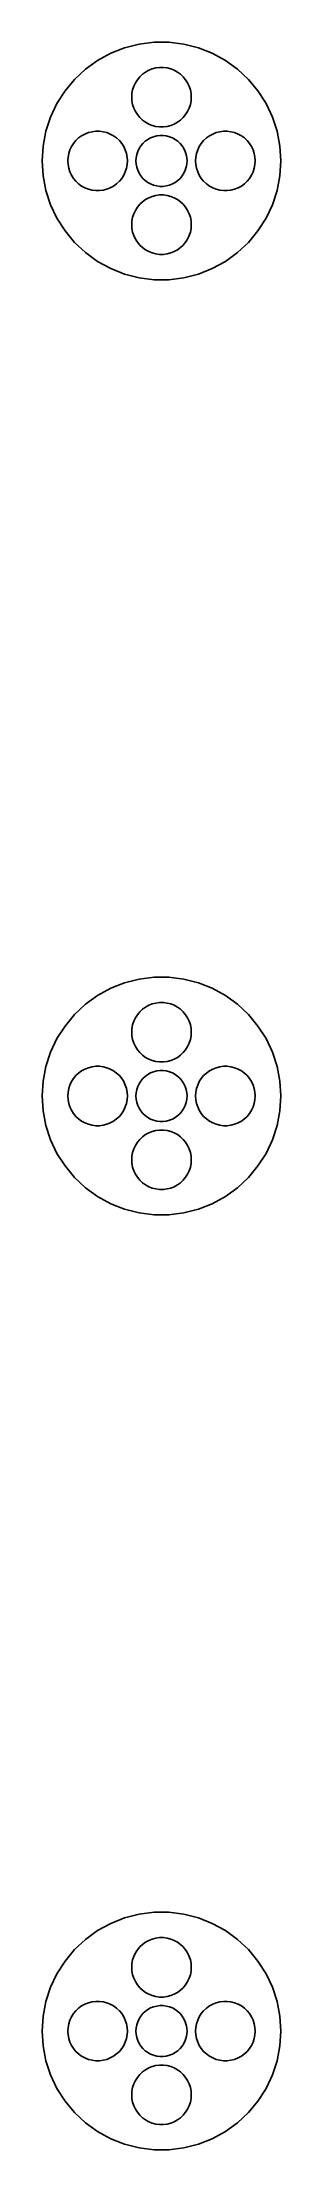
# Model space of a CAD drawing. Header units: metres. Extents: x -14 to 14, y -14 to 234.
import ezdxf

# ---------------------------------------------------------------- set-up
doc = ezdxf.new("R2010")
doc.units = ezdxf.units.M

msp = doc.modelspace()

# ---------------------------------------------------------------- linework, layer by layer
for p, q in [((-4.32623, 233.315), (-5.96091, 232.668)), ((-2.62334, 233.752), (-4.32623, 233.315)), ((-0.879059, 233.972), (-2.62334, 233.752)), ((0.879059, 233.972), (-0.879059, 233.972)), ((2.62334, 233.752), (0.879059, 233.972)), ((4.32623, 233.315), (2.62334, 233.752)), ((5.96091, 232.668), (4.32623, 233.315)), ((-8.92393, 230.787), (-10.2056, 229.584)), ((-7.50157, 231.821), (-8.92393, 230.787)), ((-5.96091, 232.668), (-7.50157, 231.821)), ((-1.87538, 230.455), (-1.49022, 230.667)), ((-1.49022, 230.667), (-1.08156, 230.829)), ((-1.08156, 230.829), (-0.655823, 230.938)), ((-0.655823, 230.938), (-0.219757, 230.993)), ((-0.219757, 230.993), (0.219757, 230.993)), ((0.219757, 230.993), (0.655823, 230.938)), ((0.655823, 230.938), (1.08156, 230.829)), ((1.08156, 230.829), (1.49022, 230.667)), ((1.49022, 230.667), (1.87538, 230.455)), ((7.50157, 231.821), (5.96091, 232.668)), ((8.92393, 230.787), (7.50157, 231.821)), ((10.2056, 229.584), (8.92393, 230.787)), ((-11.3262, 228.229), (-12.2683, 226.745)), ((-10.2056, 229.584), (-11.3262, 228.229)), ((-3.4724, 227.939), (-3.39003, 228.37)), ((-3.39003, 228.37), (-3.25421, 228.788)), ((-3.25421, 228.788), (-3.06706, 229.186)), ((-3.06706, 229.186), (-2.83156, 229.557)), ((-2.83156, 229.557), (-2.55138, 229.896)), ((-2.55138, 229.896), (-2.23097, 230.197)), ((-2.23097, 230.197), (-1.87538, 230.455)), ((1.87538, 230.455), (2.23097, 230.197)), ((2.23097, 230.197), (2.55138, 229.896)), ((2.55138, 229.896), (2.83156, 229.557)), ((2.83156, 229.557), (3.06706, 229.186)), ((3.06706, 229.186), (3.25421, 228.788)), ((3.25421, 228.788), (3.39003, 228.37)), ((3.39003, 228.37), (3.4724, 227.939)), ((11.3262, 228.229), (10.2056, 229.584)), ((12.2683, 226.745), (11.3262, 228.229)), ((-12.2683, 226.745), (-13.0169, 225.154)), ((-3.5, 227.5), (-3.4724, 227.939)), ((-3.4724, 227.061), (-3.5, 227.5)), ((-3.39003, 226.63), (-3.4724, 227.061)), ((-3.25421, 226.212), (-3.39003, 226.63)), ((-3.06706, 225.814), (-3.25421, 226.212)), ((-2.83156, 225.443), (-3.06706, 225.814)), ((3.06706, 225.814), (2.83156, 225.443)), ((3.25421, 226.212), (3.06706, 225.814)), ((3.39003, 226.63), (3.25421, 226.212)), ((3.4724, 227.061), (3.39003, 226.63)), ((3.4724, 227.939), (3.5, 227.5)), ((3.5, 227.5), (3.4724, 227.061)), ((13.0169, 225.154), (12.2683, 226.745)), ((-13.5602, 223.482), (-13.8896, 221.755)), ((-13.0169, 225.154), (-13.5602, 223.482)), ((-9.37538, 222.955), (-8.99022, 223.167)), ((-8.99022, 223.167), (-8.58156, 223.329)), ((-8.58156, 223.329), (-8.15582, 223.438)), ((-8.15582, 223.438), (-7.71976, 223.493)), ((-7.71976, 223.493), (-7.28023, 223.493)), ((-7.28023, 223.493), (-6.84416, 223.438)), ((-6.84416, 223.438), (-6.41843, 223.329)), ((-6.41843, 223.329), (-6.00977, 223.167)), ((-6.00977, 223.167), (-5.6246, 222.955)), ((-2.55138, 225.104), (-2.83156, 225.443)), ((-2.23097, 224.803), (-2.55138, 225.104)), ((-1.87538, 224.545), (-2.23097, 224.803)), ((-1.49022, 224.333), (-1.87538, 224.545)), ((-1.08156, 224.171), (-1.49022, 224.333)), ((-0.655823, 224.062), (-1.08156, 224.171)), ((-0.219757, 224.007), (-0.655823, 224.062)), ((0.219757, 224.007), (-0.219757, 224.007)), ((0.655823, 224.062), (0.219757, 224.007)), ((1.08156, 224.171), (0.655823, 224.062)), ((1.49022, 224.333), (1.08156, 224.171)), ((1.87538, 224.545), (1.49022, 224.333)), ((2.23097, 224.803), (1.87538, 224.545)), ((2.55138, 225.104), (2.23097, 224.803)), ((2.83156, 225.443), (2.55138, 225.104)), ((5.6246, 222.955), (6.00977, 223.167)), ((6.00977, 223.167), (6.41843, 223.329)), ((6.41843, 223.329), (6.84416, 223.438)), ((6.84416, 223.438), (7.28023, 223.493)), ((7.28023, 223.493), (7.71976, 223.493)), ((7.71976, 223.493), (8.15582, 223.438)), ((8.15582, 223.438), (8.58156, 223.329)), ((8.58156, 223.329), (8.99022, 223.167)), ((8.99022, 223.167), (9.37538, 222.955)), ((13.5602, 223.482), (13.0169, 225.154)), ((13.8896, 221.755), (13.5602, 223.482)), ((-13.8896, 221.755), (-14, 220)), ((-10.9724, 220.439), (-10.89, 220.87)), ((-10.89, 220.87), (-10.7542, 221.288)), ((-10.7542, 221.288), (-10.5671, 221.686)), ((-10.5671, 221.686), (-10.3316, 222.057)), ((-10.3316, 222.057), (-10.0514, 222.396)), ((-10.0514, 222.396), (-9.73097, 222.697)), ((-9.73097, 222.697), (-9.37538, 222.955)), ((-5.6246, 222.955), (-5.26901, 222.697)), ((-5.26901, 222.697), (-4.94861, 222.396)), ((-4.94861, 222.396), (-4.66843, 222.057)), ((-4.66843, 222.057), (-4.43292, 221.686)), ((-4.43292, 221.686), (-4.24577, 221.288)), ((-4.24577, 221.288), (-4.10995, 220.87)), ((-4.10995, 220.87), (-4.02759, 220.439)), ((-2.97633, 220.376), (-2.90575, 220.746)), ((-2.90575, 220.746), (-2.78932, 221.104)), ((-2.78932, 221.104), (-2.62891, 221.445)), ((-2.62891, 221.445), (-2.42705, 221.763)), ((-2.42705, 221.763), (-2.1869, 222.054)), ((-2.1869, 222.054), (-1.91226, 222.312)), ((-1.91226, 222.312), (-1.60747, 222.533)), ((-1.60747, 222.533), (-1.27733, 222.714)), ((-1.27733, 222.714), (-0.927048, 222.853)), ((-0.927048, 222.853), (-0.562134, 222.947)), ((-0.562134, 222.947), (-0.18837, 222.994)), ((-0.18837, 222.994), (0.18837, 222.994)), ((0.18837, 222.994), (0.562134, 222.947)), ((0.562134, 222.947), (0.927048, 222.853)), ((0.927048, 222.853), (1.27733, 222.714)), ((1.27733, 222.714), (1.60747, 222.533)), ((1.60747, 222.533), (1.91226, 222.312)), ((1.91226, 222.312), (2.1869, 222.054)), ((2.1869, 222.054), (2.42705, 221.763)), ((2.42705, 221.763), (2.62891, 221.445)), ((2.62891, 221.445), (2.78932, 221.104)), ((2.78932, 221.104), (2.90575, 220.746)), ((2.90575, 220.746), (2.97633, 220.376)), ((4.02759, 220.439), (4.10995, 220.87)), ((4.10995, 220.87), (4.24577, 221.288)), ((4.24577, 221.288), (4.43292, 221.686)), ((4.43292, 221.686), (4.66843, 222.057)), ((4.66843, 222.057), (4.94861, 222.396)), ((4.94861, 222.396), (5.26901, 222.697)), ((5.26901, 222.697), (5.6246, 222.955)), ((9.37538, 222.955), (9.73097, 222.697)), ((9.73097, 222.697), (10.0514, 222.396)), ((10.0514, 222.396), (10.3316, 222.057)), ((10.3316, 222.057), (10.5671, 221.686)), ((10.5671, 221.686), (10.7542, 221.288)), ((10.7542, 221.288), (10.89, 220.87)), ((10.89, 220.87), (10.9724, 220.439)), ((14, 220), (13.8896, 221.755)), ((-14, 220), (-13.8896, 218.245)), ((-13.8896, 218.245), (-13.5602, 216.518)), ((-11, 220), (-10.9724, 220.439)), ((-10.9724, 219.561), (-11, 220)), ((-10.89, 219.13), (-10.9724, 219.561)), ((-10.7542, 218.712), (-10.89, 219.13)), ((-10.5671, 218.314), (-10.7542, 218.712)), ((-10.3316, 217.943), (-10.5671, 218.314)), ((-4.43292, 218.314), (-4.66843, 217.943)), ((-4.24577, 218.712), (-4.43292, 218.314)), ((-4.10995, 219.13), (-4.24577, 218.712)), ((-4.02759, 219.561), (-4.10995, 219.13)), ((-4.02759, 220.439), (-4, 220)), ((-4, 220), (-4.02759, 219.561)), ((-3, 220), (-2.97633, 220.376)), ((-2.97633, 219.624), (-3, 220)), ((-2.90575, 219.254), (-2.97633, 219.624)), ((-2.78932, 218.896), (-2.90575, 219.254)), ((-2.62891, 218.555), (-2.78932, 218.896)), ((-2.42705, 218.237), (-2.62891, 218.555)), ((-2.1869, 217.946), (-2.42705, 218.237)), ((2.42705, 218.237), (2.1869, 217.946)), ((2.62891, 218.555), (2.42705, 218.237)), ((2.78932, 218.896), (2.62891, 218.555)), ((2.90575, 219.254), (2.78932, 218.896)), ((2.97633, 219.624), (2.90575, 219.254)), ((2.97633, 220.376), (3, 220)), ((3, 220), (2.97633, 219.624)), ((4, 220), (4.02759, 220.439)), ((4.02759, 219.561), (4, 220)), ((4.10995, 219.13), (4.02759, 219.561)), ((4.24577, 218.712), (4.10995, 219.13)), ((4.43292, 218.314), (4.24577, 218.712)), ((4.66843, 217.943), (4.43292, 218.314)), ((10.5671, 218.314), (10.3316, 217.943)), ((10.7542, 218.712), (10.5671, 218.314)), ((10.89, 219.13), (10.7542, 218.712)), ((10.9724, 219.561), (10.89, 219.13)), ((10.9724, 220.439), (11, 220)), ((11, 220), (10.9724, 219.561)), ((13.5602, 216.518), (13.8896, 218.245)), ((13.8896, 218.245), (14, 220)), ((-13.5602, 216.518), (-13.0169, 214.846)), ((-10.0514, 217.604), (-10.3316, 217.943)), ((-9.73097, 217.303), (-10.0514, 217.604)), ((-9.37538, 217.045), (-9.73097, 217.303)), ((-8.99022, 216.833), (-9.37538, 217.045)), ((-8.58156, 216.671), (-8.99022, 216.833)), ((-8.15582, 216.562), (-8.58156, 216.671)), ((-7.71976, 216.507), (-8.15582, 216.562)), ((-7.28023, 216.507), (-7.71976, 216.507)), ((-6.84416, 216.562), (-7.28023, 216.507)), ((-6.41843, 216.671), (-6.84416, 216.562)), ((-6.00977, 216.833), (-6.41843, 216.671)), ((-5.6246, 217.045), (-6.00977, 216.833)), ((-5.26901, 217.303), (-5.6246, 217.045)), ((-4.94861, 217.604), (-5.26901, 217.303)), ((-4.66843, 217.943), (-4.94861, 217.604)), ((-1.91226, 217.688), (-2.1869, 217.946)), ((-1.60747, 217.467), (-1.91226, 217.688)), ((-1.27733, 217.286), (-1.60747, 217.467)), ((-1.49022, 215.667), (-1.08156, 215.829)), ((-0.927048, 217.147), (-1.27733, 217.286)), ((-1.08156, 215.829), (-0.655823, 215.938)), ((-0.562134, 217.053), (-0.927048, 217.147)), ((-0.655823, 215.938), (-0.219757, 215.993)), ((-0.18837, 217.006), (-0.562134, 217.053)), ((-0.219757, 215.993), (0.219757, 215.993)), ((0.18837, 217.006), (-0.18837, 217.006)), ((0.562134, 217.053), (0.18837, 217.006)), ((0.219757, 215.993), (0.655823, 215.938)), ((0.927048, 217.147), (0.562134, 217.053)), ((0.655823, 215.938), (1.08156, 215.829)), ((1.27733, 217.286), (0.927048, 217.147)), ((1.08156, 215.829), (1.49022, 215.667)), ((1.60747, 217.467), (1.27733, 217.286)), ((1.91226, 217.688), (1.60747, 217.467)), ((2.1869, 217.946), (1.91226, 217.688)), ((4.94861, 217.604), (4.66843, 217.943)), ((5.26901, 217.303), (4.94861, 217.604)), ((5.6246, 217.045), (5.26901, 217.303)), ((6.00977, 216.833), (5.6246, 217.045)), ((6.41843, 216.671), (6.00977, 216.833)), ((6.84416, 216.562), (6.41843, 216.671)), ((7.28023, 216.507), (6.84416, 216.562)), ((7.71976, 216.507), (7.28023, 216.507)), ((8.15582, 216.562), (7.71976, 216.507)), ((8.58156, 216.671), (8.15582, 216.562)), ((8.99022, 216.833), (8.58156, 216.671)), ((9.37538, 217.045), (8.99022, 216.833)), ((9.73097, 217.303), (9.37538, 217.045)), ((10.0514, 217.604), (9.73097, 217.303)), ((10.3316, 217.943), (10.0514, 217.604)), ((13.0169, 214.846), (13.5602, 216.518)), ((-13.0169, 214.846), (-12.2683, 213.255)), ((-12.2683, 213.255), (-11.3262, 211.771)), ((-3.4724, 212.939), (-3.39003, 213.37)), ((-3.39003, 213.37), (-3.25421, 213.788)), ((-3.25421, 213.788), (-3.06706, 214.186)), ((-3.06706, 214.186), (-2.83156, 214.557)), ((-2.83156, 214.557), (-2.55138, 214.896)), ((-2.55138, 214.896), (-2.23097, 215.197)), ((-2.23097, 215.197), (-1.87538, 215.455)), ((-1.87538, 215.455), (-1.49022, 215.667)), ((1.49022, 215.667), (1.87538, 215.455)), ((1.87538, 215.455), (2.23097, 215.197)), ((2.23097, 215.197), (2.55138, 214.896)), ((2.55138, 214.896), (2.83156, 214.557)), ((2.83156, 214.557), (3.06706, 214.186)), ((3.06706, 214.186), (3.25421, 213.788)), ((3.25421, 213.788), (3.39003, 213.37)), ((3.39003, 213.37), (3.4724, 212.939)), ((11.3262, 211.771), (12.2683, 213.255)), ((12.2683, 213.255), (13.0169, 214.846)), ((-11.3262, 211.771), (-10.2056, 210.416)), ((-3.5, 212.5), (-3.4724, 212.939)), ((-3.4724, 212.061), (-3.5, 212.5)), ((-3.39003, 211.63), (-3.4724, 212.061)), ((-3.25421, 211.212), (-3.39003, 211.63)), ((-3.06706, 210.814), (-3.25421, 211.212)), ((-2.83156, 210.443), (-3.06706, 210.814)), ((3.06706, 210.814), (2.83156, 210.443)), ((3.25421, 211.212), (3.06706, 210.814)), ((3.39003, 211.63), (3.25421, 211.212)), ((3.4724, 212.061), (3.39003, 211.63)), ((3.4724, 212.939), (3.5, 212.5)), ((3.5, 212.5), (3.4724, 212.061)), ((10.2056, 210.416), (11.3262, 211.771)), ((-10.2056, 210.416), (-8.92393, 209.213)), ((-8.92393, 209.213), (-7.50157, 208.179)), ((-2.55138, 210.104), (-2.83156, 210.443)), ((-2.23097, 209.803), (-2.55138, 210.104)), ((-1.87538, 209.545), (-2.23097, 209.803)), ((-1.49022, 209.333), (-1.87538, 209.545)), ((-1.08156, 209.171), (-1.49022, 209.333)), ((-0.655823, 209.062), (-1.08156, 209.171)), ((-0.219757, 209.007), (-0.655823, 209.062)), ((0.219757, 209.007), (-0.219757, 209.007)), ((0.655823, 209.062), (0.219757, 209.007)), ((1.08156, 209.171), (0.655823, 209.062)), ((1.49022, 209.333), (1.08156, 209.171)), ((1.87538, 209.545), (1.49022, 209.333)), ((2.23097, 209.803), (1.87538, 209.545)), ((2.55138, 210.104), (2.23097, 209.803)), ((2.83156, 210.443), (2.55138, 210.104)), ((7.50157, 208.179), (8.92393, 209.213)), ((8.92393, 209.213), (10.2056, 210.416)), ((-7.50157, 208.179), (-5.96091, 207.332)), ((-5.96091, 207.332), (-4.32623, 206.685)), ((-4.32623, 206.685), (-2.62334, 206.248)), ((-2.62334, 206.248), (-0.879059, 206.028)), ((-0.879059, 206.028), (0.879059, 206.028)), ((0.879059, 206.028), (2.62334, 206.248)), ((2.62334, 206.248), (4.32623, 206.685)), ((4.32623, 206.685), (5.96091, 207.332)), ((5.96091, 207.332), (7.50157, 208.179)), ((-7.50157, 121.821), (-8.92393, 120.787)), ((-5.96091, 122.668), (-7.50157, 121.821)), ((-4.32623, 123.315), (-5.96091, 122.668)), ((-2.62334, 123.752), (-4.32623, 123.315)), ((-0.879059, 123.972), (-2.62334, 123.752)), ((0.879059, 123.972), (-0.879059, 123.972)), ((2.62334, 123.752), (0.879059, 123.972)), ((4.32623, 123.315), (2.62334, 123.752)), ((5.96091, 122.668), (4.32623, 123.315)), ((7.50157, 121.821), (5.96091, 122.668)), ((8.92393, 120.787), (7.50157, 121.821)), ((-10.2056, 119.584), (-11.3262, 118.229)), ((-8.92393, 120.787), (-10.2056, 119.584)), ((-3.25421, 118.788), (-3.06706, 119.186)), ((-3.06706, 119.186), (-2.83156, 119.557)), ((-2.83156, 119.557), (-2.55138, 119.896)), ((-2.55138, 119.896), (-2.23097, 120.197)), ((-2.23097, 120.197), (-1.87538, 120.455)), ((-1.87538, 120.455), (-1.49022, 120.667)), ((-1.49022, 120.667), (-1.08156, 120.829)), ((-1.08156, 120.829), (-0.655823, 120.938)), ((-0.655823, 120.938), (-0.219757, 120.993)), ((-0.219757, 120.993), (0.219757, 120.993)), ((0.219757, 120.993), (0.655823, 120.938)), ((0.655823, 120.938), (1.08156, 120.829)), ((1.08156, 120.829), (1.49022, 120.667)), ((1.49022, 120.667), (1.87538, 120.455)), ((1.87538, 120.455), (2.23097, 120.197)), ((2.23097, 120.197), (2.55138, 119.896)), ((2.55138, 119.896), (2.83156, 119.557)), ((2.83156, 119.557), (3.06706, 119.186)), ((3.06706, 119.186), (3.25421, 118.788)), ((10.2056, 119.584), (8.92393, 120.787)), ((11.3262, 118.229), (10.2056, 119.584)), ((-12.2683, 116.745), (-13.0169, 115.154)), ((-11.3262, 118.229), (-12.2683, 116.745)), ((-3.5, 117.5), (-3.4724, 117.939)), ((-3.4724, 117.061), (-3.5, 117.5)), ((-3.4724, 117.939), (-3.39003, 118.37)), ((-3.39003, 116.63), (-3.4724, 117.061)), ((-3.39003, 118.37), (-3.25421, 118.788)), ((-3.25421, 116.212), (-3.39003, 116.63)), ((3.25421, 118.788), (3.39003, 118.37)), ((3.39003, 116.63), (3.25421, 116.212)), ((3.39003, 118.37), (3.4724, 117.939)), ((3.4724, 117.061), (3.39003, 116.63)), ((3.4724, 117.939), (3.5, 117.5)), ((3.5, 117.5), (3.4724, 117.061)), ((12.2683, 116.745), (11.3262, 118.229)), ((13.0169, 115.154), (12.2683, 116.745)), ((-13.0169, 115.154), (-13.5602, 113.482)), ((-3.06706, 115.814), (-3.25421, 116.212)), ((-2.83156, 115.443), (-3.06706, 115.814)), ((-2.55138, 115.104), (-2.83156, 115.443)), ((-2.23097, 114.803), (-2.55138, 115.104)), ((-1.87538, 114.545), (-2.23097, 114.803)), ((-1.49022, 114.333), (-1.87538, 114.545)), ((-1.08156, 114.171), (-1.49022, 114.333)), ((-0.655823, 114.062), (-1.08156, 114.171)), ((-0.219757, 114.007), (-0.655823, 114.062)), ((0.655823, 114.062), (0.219757, 114.007)), ((1.08156, 114.171), (0.655823, 114.062)), ((1.49022, 114.333), (1.08156, 114.171)), ((1.87538, 114.545), (1.49022, 114.333)), ((2.23097, 114.803), (1.87538, 114.545)), ((2.55138, 115.104), (2.23097, 114.803)), ((2.83156, 115.443), (2.55138, 115.104)), ((3.06706, 115.814), (2.83156, 115.443)), ((3.25421, 116.212), (3.06706, 115.814)), ((13.5602, 113.482), (13.0169, 115.154)), ((-13.8896, 111.755), (-14, 110)), ((-13.5602, 113.482), (-13.8896, 111.755)), ((-10.7542, 111.288), (-10.5671, 111.686)), ((-10.5671, 111.686), (-10.3316, 112.057)), ((-10.3316, 112.057), (-10.0514, 112.396)), ((-10.0514, 112.396), (-9.73097, 112.697)), ((-9.73097, 112.697), (-9.37538, 112.955)), ((-9.37538, 112.955), (-8.99022, 113.167)), ((-8.99022, 113.167), (-8.58156, 113.329)), ((-8.58156, 113.329), (-8.15582, 113.438)), ((-8.15582, 113.438), (-7.71976, 113.493)), ((-7.71976, 113.493), (-7.28023, 113.493)), ((-7.28023, 113.493), (-6.84416, 113.438)), ((-6.84416, 113.438), (-6.41843, 113.329)), ((-6.41843, 113.329), (-6.00977, 113.167)), ((-6.00977, 113.167), (-5.6246, 112.955)), ((-5.6246, 112.955), (-5.26901, 112.697)), ((-5.26901, 112.697), (-4.94861, 112.396)), ((-4.94861, 112.396), (-4.66843, 112.057)), ((-4.66843, 112.057), (-4.43292, 111.686)), ((-4.43292, 111.686), (-4.24577, 111.288)), ((-2.62891, 111.445), (-2.42705, 111.763)), ((-2.42705, 111.763), (-2.1869, 112.054)), ((-2.1869, 112.054), (-1.91226, 112.312)), ((-1.91226, 112.312), (-1.60747, 112.533)), ((-1.60747, 112.533), (-1.27733, 112.714)), ((-1.27733, 112.714), (-0.927048, 112.853)), ((-0.927048, 112.853), (-0.562134, 112.947)), ((-0.562134, 112.947), (-0.18837, 112.994)), ((0.219757, 114.007), (-0.219757, 114.007)), ((-0.18837, 112.994), (0.18837, 112.994)), ((0.18837, 112.994), (0.562134, 112.947)), ((0.562134, 112.947), (0.927048, 112.853)), ((0.927048, 112.853), (1.27733, 112.714)), ((1.27733, 112.714), (1.60747, 112.533)), ((1.60747, 112.533), (1.91226, 112.312)), ((1.91226, 112.312), (2.1869, 112.054)), ((2.1869, 112.054), (2.42705, 111.763)), ((2.42705, 111.763), (2.62891, 111.445)), ((4.24577, 111.288), (4.43292, 111.686)), ((4.43292, 111.686), (4.66843, 112.057)), ((4.66843, 112.057), (4.94861, 112.396)), ((4.94861, 112.396), (5.26901, 112.697)), ((5.26901, 112.697), (5.6246, 112.955)), ((5.6246, 112.955), (6.00977, 113.167)), ((6.00977, 113.167), (6.41843, 113.329)), ((6.41843, 113.329), (6.84416, 113.438)), ((6.84416, 113.438), (7.28023, 113.493)), ((7.28023, 113.493), (7.71976, 113.493)), ((7.71976, 113.493), (8.15582, 113.438)), ((8.15582, 113.438), (8.58156, 113.329)), ((8.58156, 113.329), (8.99022, 113.167)), ((8.99022, 113.167), (9.37538, 112.955)), ((9.37538, 112.955), (9.73097, 112.697)), ((9.73097, 112.697), (10.0514, 112.396)), ((10.0514, 112.396), (10.3316, 112.057)), ((10.3316, 112.057), (10.5671, 111.686)), ((10.5671, 111.686), (10.7542, 111.288)), ((13.8896, 111.755), (13.5602, 113.482)), ((14, 110), (13.8896, 111.755)), ((-14, 110), (-13.8896, 108.245)), ((-11, 110), (-10.9724, 110.439)), ((-10.9724, 109.561), (-11, 110)), ((-10.9724, 110.439), (-10.89, 110.87)), ((-10.89, 109.13), (-10.9724, 109.561)), ((-10.89, 110.87), (-10.7542, 111.288)), ((-10.7542, 108.712), (-10.89, 109.13)), ((-4.24577, 111.288), (-4.10995, 110.87)), ((-4.10995, 109.13), (-4.24577, 108.712)), ((-4.10995, 110.87), (-4.02759, 110.439)), ((-4.02759, 109.561), (-4.10995, 109.13)), ((-4.02759, 110.439), (-4, 110)), ((-4, 110), (-4.02759, 109.561)), ((-3, 110), (-2.97633, 110.376)), ((-2.97633, 109.624), (-3, 110)), ((-2.97633, 110.376), (-2.90575, 110.746)), ((-2.90575, 109.254), (-2.97633, 109.624)), ((-2.90575, 110.746), (-2.78932, 111.104)), ((-2.78932, 108.896), (-2.90575, 109.254)), ((-2.78932, 111.104), (-2.62891, 111.445)), ((2.62891, 111.445), (2.78932, 111.104)), ((2.78932, 111.104), (2.90575, 110.746)), ((2.90575, 109.254), (2.78932, 108.896)), ((2.90575, 110.746), (2.97633, 110.376)), ((2.97633, 109.624), (2.90575, 109.254)), ((2.97633, 110.376), (3, 110)), ((3, 110), (2.97633, 109.624)), ((4, 110), (4.02759, 110.439)), ((4.02759, 109.561), (4, 110)), ((4.02759, 110.439), (4.10995, 110.87)), ((4.10995, 109.13), (4.02759, 109.561)), ((4.10995, 110.87), (4.24577, 111.288)), ((4.24577, 108.712), (4.10995, 109.13)), ((10.7542, 111.288), (10.89, 110.87)), ((10.89, 109.13), (10.7542, 108.712)), ((10.89, 110.87), (10.9724, 110.439)), ((10.9724, 109.561), (10.89, 109.13)), ((10.9724, 110.439), (11, 110)), ((11, 110), (10.9724, 109.561)), ((13.8896, 108.245), (14, 110)), ((-13.8896, 108.245), (-13.5602, 106.518)), ((-10.5671, 108.314), (-10.7542, 108.712)), ((-10.3316, 107.943), (-10.5671, 108.314)), ((-10.0514, 107.604), (-10.3316, 107.943)), ((-9.73097, 107.303), (-10.0514, 107.604)), ((-9.37538, 107.045), (-9.73097, 107.303)), ((-8.99022, 106.833), (-9.37538, 107.045)), ((-8.58156, 106.671), (-8.99022, 106.833)), ((-8.15582, 106.562), (-8.58156, 106.671)), ((-6.41843, 106.671), (-6.84416, 106.562)), ((-6.00977, 106.833), (-6.41843, 106.671)), ((-5.6246, 107.045), (-6.00977, 106.833)), ((-5.26901, 107.303), (-5.6246, 107.045)), ((-4.94861, 107.604), (-5.26901, 107.303)), ((-4.66843, 107.943), (-4.94861, 107.604)), ((-4.43292, 108.314), (-4.66843, 107.943)), ((-4.24577, 108.712), (-4.43292, 108.314)), ((-2.62891, 108.555), (-2.78932, 108.896)), ((-2.42705, 108.237), (-2.62891, 108.555)), ((-2.1869, 107.946), (-2.42705, 108.237)), ((-1.91226, 107.688), (-2.1869, 107.946)), ((-1.60747, 107.467), (-1.91226, 107.688)), ((-1.27733, 107.286), (-1.60747, 107.467)), ((-0.927048, 107.147), (-1.27733, 107.286)), ((-0.562134, 107.053), (-0.927048, 107.147)), ((-0.18837, 107.006), (-0.562134, 107.053)), ((0.18837, 107.006), (-0.18837, 107.006)), ((0.562134, 107.053), (0.18837, 107.006)), ((0.927048, 107.147), (0.562134, 107.053)), ((1.27733, 107.286), (0.927048, 107.147)), ((1.60747, 107.467), (1.27733, 107.286)), ((1.91226, 107.688), (1.60747, 107.467)), ((2.1869, 107.946), (1.91226, 107.688)), ((2.42705, 108.237), (2.1869, 107.946)), ((2.62891, 108.555), (2.42705, 108.237)), ((2.78932, 108.896), (2.62891, 108.555)), ((4.43292, 108.314), (4.24577, 108.712)), ((4.66843, 107.943), (4.43292, 108.314)), ((4.94861, 107.604), (4.66843, 107.943)), ((5.26901, 107.303), (4.94861, 107.604)), ((5.6246, 107.045), (5.26901, 107.303)), ((6.00977, 106.833), (5.6246, 107.045)), ((6.41843, 106.671), (6.00977, 106.833)), ((6.84416, 106.562), (6.41843, 106.671)), ((8.58156, 106.671), (8.15582, 106.562)), ((8.99022, 106.833), (8.58156, 106.671)), ((9.37538, 107.045), (8.99022, 106.833)), ((9.73097, 107.303), (9.37538, 107.045)), ((10.0514, 107.604), (9.73097, 107.303)), ((10.3316, 107.943), (10.0514, 107.604)), ((10.5671, 108.314), (10.3316, 107.943)), ((10.7542, 108.712), (10.5671, 108.314)), ((13.5602, 106.518), (13.8896, 108.245)), ((-13.5602, 106.518), (-13.0169, 104.846)), ((-13.0169, 104.846), (-12.2683, 103.255)), ((-7.71976, 106.507), (-8.15582, 106.562)), ((-7.28023, 106.507), (-7.71976, 106.507)), ((-6.84416, 106.562), (-7.28023, 106.507)), ((-3.25421, 103.788), (-3.06706, 104.186)), ((-3.06706, 104.186), (-2.83156, 104.557)), ((-2.83156, 104.557), (-2.55138, 104.896)), ((-2.55138, 104.896), (-2.23097, 105.197)), ((-2.23097, 105.197), (-1.87538, 105.455)), ((-1.87538, 105.455), (-1.49022, 105.667)), ((-1.49022, 105.667), (-1.08156, 105.829)), ((-1.08156, 105.829), (-0.655823, 105.938)), ((-0.655823, 105.938), (-0.219757, 105.993)), ((-0.219757, 105.993), (0.219757, 105.993)), ((0.219757, 105.993), (0.655823, 105.938)), ((0.655823, 105.938), (1.08156, 105.829)), ((1.08156, 105.829), (1.49022, 105.667)), ((1.49022, 105.667), (1.87538, 105.455)), ((1.87538, 105.455), (2.23097, 105.197)), ((2.23097, 105.197), (2.55138, 104.896)), ((2.55138, 104.896), (2.83156, 104.557)), ((2.83156, 104.557), (3.06706, 104.186)), ((3.06706, 104.186), (3.25421, 103.788)), ((7.28023, 106.507), (6.84416, 106.562)), ((7.71976, 106.507), (7.28023, 106.507)), ((8.15582, 106.562), (7.71976, 106.507)), ((12.2683, 103.255), (13.0169, 104.846)), ((13.0169, 104.846), (13.5602, 106.518)), ((-12.2683, 103.255), (-11.3262, 101.771)), ((-11.3262, 101.771), (-10.2056, 100.416)), ((-3.5, 102.5), (-3.4724, 102.939)), ((-3.4724, 102.061), (-3.5, 102.5)), ((-3.4724, 102.939), (-3.39003, 103.37)), ((-3.39003, 101.63), (-3.4724, 102.061)), ((-3.39003, 103.37), (-3.25421, 103.788)), ((3.25421, 103.788), (3.39003, 103.37)), ((3.39003, 103.37), (3.4724, 102.939)), ((3.4724, 102.061), (3.39003, 101.63)), ((3.4724, 102.939), (3.5, 102.5)), ((3.5, 102.5), (3.4724, 102.061)), ((10.2056, 100.416), (11.3262, 101.771)), ((11.3262, 101.771), (12.2683, 103.255)), ((-10.2056, 100.416), (-8.92393, 99.2128)), ((-8.92393, 99.2128), (-7.50157, 98.1794)), ((-3.25421, 101.212), (-3.39003, 101.63)), ((-3.06706, 100.814), (-3.25421, 101.212)), ((-2.83156, 100.443), (-3.06706, 100.814)), ((-2.55138, 100.104), (-2.83156, 100.443)), ((-2.23097, 99.8032), (-2.55138, 100.104)), ((-1.87538, 99.5449), (-2.23097, 99.8032)), ((-1.49022, 99.3331), (-1.87538, 99.5449)), ((-1.08156, 99.1713), (-1.49022, 99.3331)), ((1.49022, 99.3331), (1.08156, 99.1713)), ((1.87538, 99.5449), (1.49022, 99.3331)), ((2.23097, 99.8032), (1.87538, 99.5449)), ((2.55138, 100.104), (2.23097, 99.8032)), ((2.83156, 100.443), (2.55138, 100.104)), ((3.06706, 100.814), (2.83156, 100.443)), ((3.25421, 101.212), (3.06706, 100.814)), ((3.39003, 101.63), (3.25421, 101.212)), ((7.50157, 98.1794), (8.92393, 99.2128)), ((8.92393, 99.2128), (10.2056, 100.416)), ((-7.50157, 98.1794), (-5.96091, 97.3324)), ((-5.96091, 97.3324), (-4.32623, 96.6852)), ((-0.655823, 99.062), (-1.08156, 99.1713)), ((-0.219757, 99.0069), (-0.655823, 99.062)), ((0.219757, 99.0069), (-0.219757, 99.0069)), ((0.655823, 99.062), (0.219757, 99.0069)), ((1.08156, 99.1713), (0.655823, 99.062)), ((4.32623, 96.6852), (5.96091, 97.3324)), ((5.96091, 97.3324), (7.50157, 98.1794)), ((-4.32623, 96.6852), (-2.62334, 96.248)), ((-2.62334, 96.248), (-0.879059, 96.0276)), ((-0.879059, 96.0276), (0.879059, 96.0276)), ((0.879059, 96.0276), (2.62334, 96.248)), ((2.62334, 96.248), (4.32623, 96.6852)), ((-5.96091, 12.6676), (-7.50157, 11.8206)), ((-4.32623, 13.3148), (-5.96091, 12.6676)), ((-2.62334, 13.752), (-4.32623, 13.3148)), ((-0.879059, 13.9724), (-2.62334, 13.752)), ((0.879059, 13.9724), (-0.879059, 13.9724)), ((2.62334, 13.752), (0.879059, 13.9724)), ((4.32623, 13.3148), (2.62334, 13.752)), ((5.96091, 12.6676), (4.32623, 13.3148)), ((7.50157, 11.8206), (5.96091, 12.6676)), ((-8.92393, 10.7872), (-10.2056, 9.58365)), ((-7.50157, 11.8206), (-8.92393, 10.7872)), ((-2.55138, 9.8959), (-2.23097, 10.1968)), ((-2.23097, 10.1968), (-1.87538, 10.4551)), ((-1.87538, 10.4551), (-1.49022, 10.6669)), ((-1.49022, 10.6669), (-1.08156, 10.8287)), ((-1.08156, 10.8287), (-0.655823, 10.938)), ((-0.655823, 10.938), (-0.219757, 10.9931)), ((-0.219757, 10.9931), (0.219757, 10.9931)), ((0.219757, 10.9931), (0.655823, 10.938)), ((0.655823, 10.938), (1.08156, 10.8287)), ((1.08156, 10.8287), (1.49022, 10.6669)), ((1.49022, 10.6669), (1.87538, 10.4551)), ((1.87538, 10.4551), (2.23097, 10.1968)), ((2.23097, 10.1968), (2.55138, 9.8959)), ((8.92393, 10.7872), (7.50157, 11.8206)), ((10.2056, 9.58365), (8.92393, 10.7872)), ((-11.3262, 8.22899), (-12.2683, 6.74454)), ((-10.2056, 9.58365), (-11.3262, 8.22899)), ((-3.5, 7.5), (-3.4724, 7.93866)), ((-3.4724, 7.06133), (-3.5, 7.5)), ((-3.4724, 7.93866), (-3.39003, 8.37041)), ((-3.39003, 8.37041), (-3.25421, 8.78842)), ((-3.25421, 8.78842), (-3.06706, 9.18613)), ((-3.06706, 9.18613), (-2.83156, 9.55724)), ((-2.83156, 9.55724), (-2.55138, 9.8959)), ((2.55138, 9.8959), (2.83156, 9.55724)), ((2.83156, 9.55724), (3.06706, 9.18613)), ((3.06706, 9.18613), (3.25421, 8.78842)), ((3.25421, 8.78842), (3.39003, 8.37041)), ((3.39003, 8.37041), (3.4724, 7.93866)), ((3.4724, 7.93866), (3.5, 7.5)), ((3.5, 7.5), (3.4724, 7.06133)), ((11.3262, 8.22899), (10.2056, 9.58365)), ((12.2683, 6.74454), (11.3262, 8.22899)), ((-13.0169, 5.15373), (-13.5602, 3.48164)), ((-12.2683, 6.74454), (-13.0169, 5.15373)), ((-3.39003, 6.62958), (-3.4724, 7.06133)), ((-3.25421, 6.21156), (-3.39003, 6.62958)), ((-3.06706, 5.81386), (-3.25421, 6.21156)), ((-2.83156, 5.44275), (-3.06706, 5.81386)), ((-2.55138, 5.10408), (-2.83156, 5.44275)), ((-2.23097, 4.80319), (-2.55138, 5.10408)), ((2.55138, 5.10408), (2.23097, 4.80319)), ((2.83156, 5.44275), (2.55138, 5.10408)), ((3.06706, 5.81386), (2.83156, 5.44275)), ((3.25421, 6.21156), (3.06706, 5.81386)), ((3.39003, 6.62958), (3.25421, 6.21156)), ((3.4724, 7.06133), (3.39003, 6.62958)), ((13.0169, 5.15373), (12.2683, 6.74454)), ((13.5602, 3.48164), (13.0169, 5.15373)), ((-13.5602, 3.48164), (-13.8896, 1.75465)), ((-10.0514, 2.3959), (-9.73097, 2.69679)), ((-9.73097, 2.69679), (-9.37538, 2.95514)), ((-9.37538, 2.95514), (-8.99022, 3.16689)), ((-8.99022, 3.16689), (-8.58156, 3.32869)), ((-8.58156, 3.32869), (-8.15582, 3.438)), ((-8.15582, 3.438), (-7.71976, 3.49309)), ((-7.71976, 3.49309), (-7.28023, 3.49309)), ((-7.28023, 3.49309), (-6.84416, 3.438)), ((-6.84416, 3.438), (-6.41843, 3.32869)), ((-6.41843, 3.32869), (-6.00977, 3.16689)), ((-6.00977, 3.16689), (-5.6246, 2.95514)), ((-5.6246, 2.95514), (-5.26901, 2.69679)), ((-5.26901, 2.69679), (-4.94861, 2.3959)), ((-1.87538, 4.54485), (-2.23097, 4.80319)), ((-1.91226, 2.31154), (-1.60747, 2.53297)), ((-1.49022, 4.3331), (-1.87538, 4.54485)), ((-1.60747, 2.53297), (-1.27733, 2.71448)), ((-1.08156, 4.1713), (-1.49022, 4.3331)), ((-1.27733, 2.71448), (-0.927048, 2.85316)), ((-0.655823, 4.06198), (-1.08156, 4.1713)), ((-0.927048, 2.85316), (-0.562134, 2.94685)), ((-0.219757, 4.0069), (-0.655823, 4.06198)), ((-0.562134, 2.94685), (-0.18837, 2.99408)), ((0.219757, 4.0069), (-0.219757, 4.0069)), ((-0.18837, 2.99408), (0.18837, 2.99408)), ((0.18837, 2.99408), (0.562134, 2.94685)), ((0.655823, 4.06198), (0.219757, 4.0069)), ((0.562134, 2.94685), (0.927048, 2.85316)), ((1.08156, 4.1713), (0.655823, 4.06198)), ((0.927048, 2.85316), (1.27733, 2.71448)), ((1.49022, 4.3331), (1.08156, 4.1713)), ((1.27733, 2.71448), (1.60747, 2.53297)), ((1.87538, 4.54485), (1.49022, 4.3331)), ((1.60747, 2.53297), (1.91226, 2.31154)), ((2.23097, 4.80319), (1.87538, 4.54485)), ((4.94861, 2.3959), (5.26901, 2.69679)), ((5.26901, 2.69679), (5.6246, 2.95514)), ((5.6246, 2.95514), (6.00977, 3.16689)), ((6.00977, 3.16689), (6.41843, 3.32869)), ((6.41843, 3.32869), (6.84416, 3.438)), ((6.84416, 3.438), (7.28023, 3.49309)), ((7.28023, 3.49309), (7.71976, 3.49309)), ((7.71976, 3.49309), (8.15582, 3.438)), ((8.15582, 3.438), (8.58156, 3.32869)), ((8.58156, 3.32869), (8.99022, 3.16689)), ((8.99022, 3.16689), (9.37538, 2.95514)), ((9.37538, 2.95514), (9.73097, 2.69679)), ((9.73097, 2.69679), (10.0514, 2.3959)), ((13.8896, 1.75465), (13.5602, 3.48164)), ((-13.8896, 1.75465), (-14, 0)), ((-14, 0), (-13.8896, -1.75465)), ((-11, 0), (-10.9724, 0.43866)), ((-10.9724, -0.43866), (-11, 0)), ((-10.9724, 0.43866), (-10.89, 0.870407)), ((-10.89, 0.870407), (-10.7542, 1.28842)), ((-10.7542, 1.28842), (-10.5671, 1.68613)), ((-10.5671, 1.68613), (-10.3316, 2.05724)), ((-10.3316, 2.05724), (-10.0514, 2.3959)), ((-4.94861, 2.3959), (-4.66843, 2.05724)), ((-4.66843, 2.05724), (-4.43292, 1.68613)), ((-4.43292, 1.68613), (-4.24577, 1.28842)), ((-4.24577, 1.28842), (-4.10995, 0.870407)), ((-4.10995, 0.870407), (-4.02759, 0.43866)), ((-4.02759, 0.43866), (-4, 0)), ((-4, 0), (-4.02759, -0.43866)), ((-3, 0), (-2.97633, 0.375992)), ((-2.97633, -0.375992), (-3, 0)), ((-2.97633, 0.375992), (-2.90575, 0.746063)), ((-2.90575, 0.746063), (-2.78932, 1.10437)), ((-2.78932, 1.10437), (-2.62891, 1.44525)), ((-2.62891, 1.44525), (-2.42705, 1.76335)), ((-2.42705, 1.76335), (-2.1869, 2.05363)), ((-2.1869, 2.05363), (-1.91226, 2.31154)), ((1.91226, 2.31154), (2.1869, 2.05363)), ((2.1869, 2.05363), (2.42705, 1.76335)), ((2.42705, 1.76335), (2.62891, 1.44525)), ((2.62891, 1.44525), (2.78932, 1.10437)), ((2.78932, 1.10437), (2.90575, 0.746063)), ((2.90575, 0.746063), (2.97633, 0.375992)), ((2.97633, 0.375992), (3, 0)), ((3, 0), (2.97633, -0.375992)), ((4, 0), (4.02759, 0.43866)), ((4.02759, -0.43866), (4, 0)), ((4.02759, 0.43866), (4.10995, 0.870407)), ((4.10995, 0.870407), (4.24577, 1.28842)), ((4.24577, 1.28842), (4.43292, 1.68613)), ((4.43292, 1.68613), (4.66843, 2.05724)), ((4.66843, 2.05724), (4.94861, 2.3959)), ((10.0514, 2.3959), (10.3316, 2.05724)), ((10.3316, 2.05724), (10.5671, 1.68613)), ((10.5671, 1.68613), (10.7542, 1.28842)), ((10.7542, 1.28842), (10.89, 0.870407)), ((10.89, 0.870407), (10.9724, 0.43866)), ((10.9724, 0.43866), (11, 0)), ((11, 0), (10.9724, -0.43866)), ((14, 0), (13.8896, 1.75465)), ((13.8896, -1.75465), (14, 0)), ((-13.8896, -1.75465), (-13.5602, -3.48164)), ((-10.89, -0.870407), (-10.9724, -0.43866)), ((-10.7542, -1.28842), (-10.89, -0.870407)), ((-10.5671, -1.68613), (-10.7542, -1.28842)), ((-10.3316, -2.05724), (-10.5671, -1.68613)), ((-10.0514, -2.3959), (-10.3316, -2.05724)), ((-9.73097, -2.69679), (-10.0514, -2.3959)), ((-4.94861, -2.3959), (-5.26901, -2.69679)), ((-4.66843, -2.05724), (-4.94861, -2.3959)), ((-4.43292, -1.68613), (-4.66843, -2.05724)), ((-4.24577, -1.28842), (-4.43292, -1.68613)), ((-4.10995, -0.870407), (-4.24577, -1.28842)), ((-4.02759, -0.43866), (-4.10995, -0.870407)), ((-2.90575, -0.746063), (-2.97633, -0.375992)), ((-2.78932, -1.10437), (-2.90575, -0.746063)), ((-2.62891, -1.44525), (-2.78932, -1.10437)), ((-2.42705, -1.76335), (-2.62891, -1.44525)), ((-2.1869, -2.05363), (-2.42705, -1.76335)), ((-1.91226, -2.31154), (-2.1869, -2.05363)), ((-1.60747, -2.53297), (-1.91226, -2.31154)), ((1.91226, -2.31154), (1.60747, -2.53297)), ((2.1869, -2.05363), (1.91226, -2.31154)), ((2.42705, -1.76335), (2.1869, -2.05363)), ((2.62891, -1.44525), (2.42705, -1.76335)), ((2.78932, -1.10437), (2.62891, -1.44525)), ((2.90575, -0.746063), (2.78932, -1.10437)), ((2.97633, -0.375992), (2.90575, -0.746063)), ((4.10995, -0.870407), (4.02759, -0.43866)), ((4.24577, -1.28842), (4.10995, -0.870407)), ((4.43292, -1.68613), (4.24577, -1.28842)), ((4.66843, -2.05724), (4.43292, -1.68613)), ((4.94861, -2.3959), (4.66843, -2.05724)), ((5.26901, -2.69679), (4.94861, -2.3959)), ((10.0514, -2.3959), (9.73097, -2.69679)), ((10.3316, -2.05724), (10.0514, -2.3959)), ((10.5671, -1.68613), (10.3316, -2.05724)), ((10.7542, -1.28842), (10.5671, -1.68613)), ((10.89, -0.870407), (10.7542, -1.28842)), ((10.9724, -0.43866), (10.89, -0.870407)), ((13.5602, -3.48164), (13.8896, -1.75465)), ((-13.5602, -3.48164), (-13.0169, -5.15373)), ((-9.37538, -2.95514), (-9.73097, -2.69679)), ((-8.99022, -3.16689), (-9.37538, -2.95514)), ((-8.58156, -3.32869), (-8.99022, -3.16689)), ((-8.15582, -3.438), (-8.58156, -3.32869)), ((-7.71976, -3.49309), (-8.15582, -3.438)), ((-7.28023, -3.49309), (-7.71976, -3.49309)), ((-6.84416, -3.438), (-7.28023, -3.49309)), ((-6.41843, -3.32869), (-6.84416, -3.438)), ((-6.00977, -3.16689), (-6.41843, -3.32869)), ((-5.6246, -2.95514), (-6.00977, -3.16689)), ((-5.26901, -2.69679), (-5.6246, -2.95514)), ((-2.55138, -5.10408), (-2.23097, -4.80319)), ((-2.23097, -4.80319), (-1.87538, -4.54485)), ((-1.87538, -4.54485), (-1.49022, -4.3331)), ((-1.27733, -2.71448), (-1.60747, -2.53297)), ((-1.49022, -4.3331), (-1.08156, -4.1713)), ((-0.927048, -2.85316), (-1.27733, -2.71448)), ((-1.08156, -4.1713), (-0.655823, -4.06198)), ((-0.562134, -2.94685), (-0.927048, -2.85316)), ((-0.655823, -4.06198), (-0.219757, -4.0069)), ((-0.18837, -2.99408), (-0.562134, -2.94685)), ((-0.219757, -4.0069), (0.219757, -4.0069)), ((0.18837, -2.99408), (-0.18837, -2.99408)), ((0.562134, -2.94685), (0.18837, -2.99408)), ((0.219757, -4.0069), (0.655823, -4.06198)), ((0.927048, -2.85316), (0.562134, -2.94685)), ((0.655823, -4.06198), (1.08156, -4.1713)), ((1.27733, -2.71448), (0.927048, -2.85316)), ((1.08156, -4.1713), (1.49022, -4.3331)), ((1.60747, -2.53297), (1.27733, -2.71448)), ((1.49022, -4.3331), (1.87538, -4.54485)), ((1.87538, -4.54485), (2.23097, -4.80319)), ((2.23097, -4.80319), (2.55138, -5.10408)), ((5.6246, -2.95514), (5.26901, -2.69679)), ((6.00977, -3.16689), (5.6246, -2.95514)), ((6.41843, -3.32869), (6.00977, -3.16689)), ((6.84416, -3.438), (6.41843, -3.32869)), ((7.28023, -3.49309), (6.84416, -3.438)), ((7.71976, -3.49309), (7.28023, -3.49309)), ((8.15582, -3.438), (7.71976, -3.49309)), ((8.58156, -3.32869), (8.15582, -3.438)), ((8.99022, -3.16689), (8.58156, -3.32869)), ((9.37538, -2.95514), (8.99022, -3.16689)), ((9.73097, -2.69679), (9.37538, -2.95514)), ((13.0169, -5.15373), (13.5602, -3.48164)), ((-13.0169, -5.15373), (-12.2683, -6.74454)), ((-12.2683, -6.74454), (-11.3262, -8.22899)), ((-3.5, -7.5), (-3.4724, -7.06133)), ((-3.4724, -7.06133), (-3.39003, -6.62958)), ((-3.39003, -6.62958), (-3.25421, -6.21156)), ((-3.25421, -6.21156), (-3.06706, -5.81386)), ((-3.06706, -5.81386), (-2.83156, -5.44275)), ((-2.83156, -5.44275), (-2.55138, -5.10408)), ((2.55138, -5.10408), (2.83156, -5.44275)), ((2.83156, -5.44275), (3.06706, -5.81386)), ((3.06706, -5.81386), (3.25421, -6.21156)), ((3.25421, -6.21156), (3.39003, -6.62958)), ((3.39003, -6.62958), (3.4724, -7.06133)), ((3.4724, -7.06133), (3.5, -7.5)), ((11.3262, -8.22899), (12.2683, -6.74454)), ((12.2683, -6.74454), (13.0169, -5.15373)), ((-11.3262, -8.22899), (-10.2056, -9.58365)), ((-10.2056, -9.58365), (-8.92393, -10.7872)), ((-3.4724, -7.93866), (-3.5, -7.5)), ((-3.39003, -8.37041), (-3.4724, -7.93866)), ((-3.25421, -8.78842), (-3.39003, -8.37041)), ((-3.06706, -9.18613), (-3.25421, -8.78842)), ((-2.83156, -9.55724), (-3.06706, -9.18613)), ((-2.55138, -9.8959), (-2.83156, -9.55724)), ((-2.23097, -10.1968), (-2.55138, -9.8959)), ((2.55138, -9.8959), (2.23097, -10.1968)), ((2.83156, -9.55724), (2.55138, -9.8959)), ((3.06706, -9.18613), (2.83156, -9.55724)), ((3.25421, -8.78842), (3.06706, -9.18613)), ((3.39003, -8.37041), (3.25421, -8.78842)), ((3.4724, -7.93866), (3.39003, -8.37041)), ((3.5, -7.5), (3.4724, -7.93866)), ((8.92393, -10.7872), (10.2056, -9.58365)), ((10.2056, -9.58365), (11.3262, -8.22899)), ((-8.92393, -10.7872), (-7.50157, -11.8206)), ((-7.50157, -11.8206), (-5.96091, -12.6676)), ((-1.87538, -10.4551), (-2.23097, -10.1968)), ((-1.49022, -10.6669), (-1.87538, -10.4551)), ((-1.08156, -10.8287), (-1.49022, -10.6669)), ((-0.655823, -10.938), (-1.08156, -10.8287)), ((-0.219757, -10.9931), (-0.655823, -10.938)), ((0.219757, -10.9931), (-0.219757, -10.9931)), ((0.655823, -10.938), (0.219757, -10.9931)), ((1.08156, -10.8287), (0.655823, -10.938)), ((1.49022, -10.6669), (1.08156, -10.8287)), ((1.87538, -10.4551), (1.49022, -10.6669)), ((2.23097, -10.1968), (1.87538, -10.4551)), ((5.96091, -12.6676), (7.50157, -11.8206)), ((7.50157, -11.8206), (8.92393, -10.7872)), ((-5.96091, -12.6676), (-4.32623, -13.3148)), ((-4.32623, -13.3148), (-2.62334, -13.752)), ((-2.62334, -13.752), (-0.879059, -13.9724)), ((-0.879059, -13.9724), (0.879059, -13.9724)), ((0.879059, -13.9724), (2.62334, -13.752)), ((2.62334, -13.752), (4.32623, -13.3148)), ((4.32623, -13.3148), (5.96091, -12.6676))]:
    msp.add_line(p, q)

doc.saveas('drawing.dxf')
